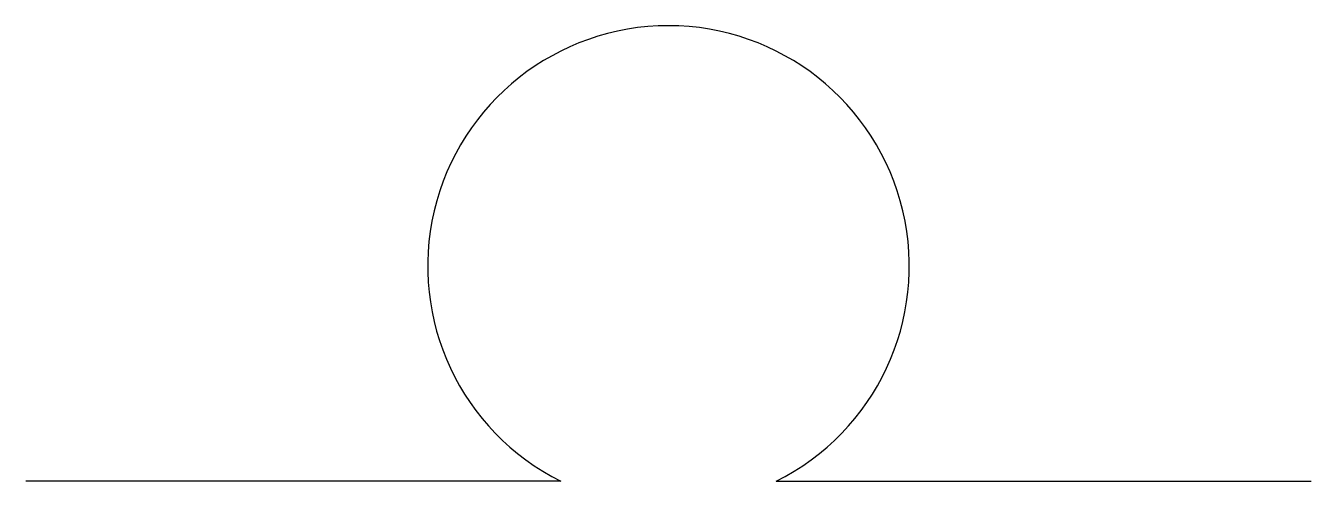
# Model space of a CAD drawing. Header units: metres. Extents: x 0 to 45.8, y 0 to 16.2.
import ezdxf

# ---------------------------------------------------------------- set-up
doc = ezdxf.new("R2010")
doc.units = ezdxf.units.M
doc.layers.add('003_THICK', color=7, linetype='Continuous')

msp = doc.modelspace()

# ---------------------------------------------------------------- linework, layer by layer
at = {"layer": '003_THICK'}
msp.add_lwpolyline([(26.71, 0, 4.24), (19.05, 0, 4.24)], format="xyb", dxfattribs=at)
for points in [[(19.05, 0), (0, 0)], [(26.71, 0), (45.76, 0)]]:
    msp.add_lwpolyline(points, dxfattribs=at)

doc.saveas('drawing.dxf')
